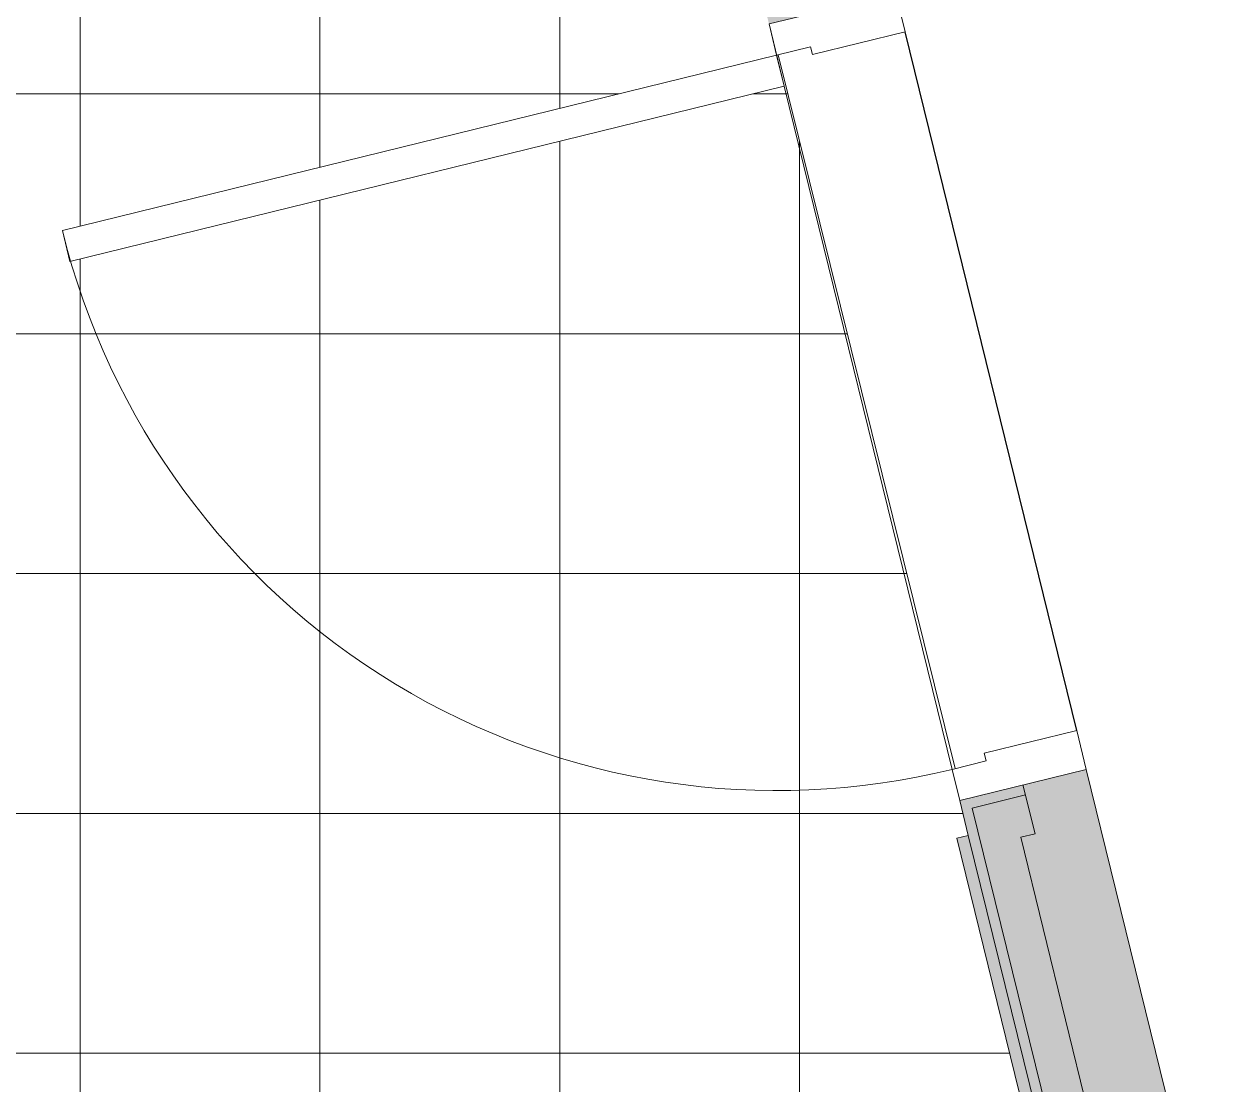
# Model space of a CAD drawing. Header units: metres. Extents: x -227.9 to -141.2, y 39.1 to 90.3.
# Drawn here: x -159.07 to -157.569, y 58.76 to 60.087 of the extents above; entities that cross this region are included whole.
import ezdxf

# ---------------------------------------------------------------- set-up
doc = ezdxf.new("R2010")
doc.units = ezdxf.units.M
for name, color, linetype, lineweight in [('A-DOOR', 7, 'Continuous', 5), ('A-FLOR', 7, 'Continuous', 5), ('A-FLOR-PATT', 7, 'Continuous', 5), ('A-WALL', 7, 'Continuous', 5), ('I-WALL', 7, 'Continuous', 5)]:
    doc.layers.add(name, color=color, linetype=linetype, lineweight=lineweight)

msp = doc.modelspace()

# ---------------------------------------------------------------- hatches: boundary and pattern name
at = {"layer": 'I-WALL', "true_color": 0xaaaaaa}
h = msp.add_hatch(color=253, dxfattribs=at)
h.paths.add_polyline_path([(-156.8427, 55.0787), (-156.7456, 55.1029), (-157.7413, 59.1551), (-157.8205, 59.1357), (-157.8054, 59.0745), (-157.8234, 59.0701), (-156.893, 55.2836)])
h.paths.add_polyline_path([(-158.0591, 60.1068), (-157.9799, 60.1263), (-158.2088, 61.0577), (-158.3059, 61.0339), (-158.0921, 60.1636), (-158.0741, 60.168), (-158.0622, 60.1194)])
h = msp.add_hatch(color=253, dxfattribs=at)
h.paths.add_polyline_path([(-156.8912, 55.0666), (-156.8427, 55.0787), (-156.9003, 55.3135), (-156.9518, 55.3135), (-156.9377, 55.256)])
h.paths.add_polyline_path([(-156.9887, 55.4635), (-156.9372, 55.4635), (-157.2882, 56.8911), (-157.3365, 56.8792), (-157.0761, 55.8194)])
h.paths.add_polyline_path([(-157.3506, 56.9365), (-157.3021, 56.9484), (-157.5297, 57.8748), (-157.5782, 57.8628), (-157.4711, 57.4269)])
h.paths.add_polyline_path([(-157.5923, 57.9201), (-157.5438, 57.9321), (-157.8234, 59.0701), (-157.8054, 59.0745), (-157.8174, 59.1231), (-157.8839, 59.1067), (-157.7344, 58.4985)])
h.paths.add_polyline_path([(-158.1287, 60.1031), (-158.0622, 60.1194), (-158.0741, 60.168), (-158.0921, 60.1636), (-158.3059, 61.0339), (-158.3545, 61.0219), (-158.1294, 60.1059)])
h = msp.add_hatch(color=253, dxfattribs=at)
h.paths.add_polyline_path([(-157.6233, 57.9291), (-157.6088, 57.9326), (-157.8889, 59.0725), (-157.9034, 59.069), (-157.76, 58.4851)])
h.paths.add_polyline_path([(-158.1635, 60.1275), (-158.149, 60.1311), (-158.3671, 61.0188), (-158.3817, 61.0153), (-158.1711, 60.1584)])
h = msp.add_hatch(color=253, dxfattribs=at)
h.paths.add_polyline_path([(-156.9038, 55.0634), (-156.8912, 55.0666), (-156.9518, 55.3135), (-156.9652, 55.3135), (-156.9377, 55.2015)])
h.paths.add_polyline_path([(-156.9887, 55.4635), (-157.3365, 56.8792), (-157.3492, 56.8761), (-157.0021, 55.4635)])
h.paths.add_polyline_path([(-157.3632, 56.9334), (-157.3506, 56.9365), (-157.5782, 57.8628), (-157.5909, 57.8597), (-157.4845, 57.4269)])
h.paths.add_polyline_path([(-157.6049, 57.917), (-157.5923, 57.9201), (-157.8839, 59.1067), (-157.8174, 59.1231), (-157.8205, 59.1357), (-157.8996, 59.1162), (-157.6088, 57.9326)])
h.paths.add_polyline_path([(-158.1382, 60.0874), (-158.0591, 60.1068), (-158.0622, 60.1194), (-158.1287, 60.1031), (-158.3545, 61.0219), (-158.3671, 61.0188), (-158.1428, 60.1059)])

# ---------------------------------------------------------------- linework, layer by layer
at = {"layer": 'A-DOOR', "color": 9, "true_color": 0xc0c0c0}
for p, q in [((-157.9799, 60.1263), (-158.1382, 60.0874)), ((-157.968, 60.0777), (-157.9799, 60.1263)), ((-158.1382, 60.0874), (-158.1287, 60.0485)), ((-158.0837, 60.0493), (-157.968, 60.0777)), ((-158.1287, 60.0485), (-158.0861, 60.059)), ((-158.0861, 60.059), (-158.0837, 60.0493)), ((-157.7533, 59.2037), (-157.8689, 59.1753)), ((-157.7413, 59.1551), (-157.7533, 59.2037)), ((-157.8689, 59.1753), (-157.8666, 59.1656)), ((-157.8666, 59.1656), (-157.9092, 59.1551)), ((-157.8996, 59.1162), (-157.7413, 59.1551)), ((-157.9092, 59.1551), (-157.8996, 59.1162))]:
    msp.add_line(p, q, dxfattribs=at)
at = {"layer": 'A-DOOR', "lineweight": 9}
msp.add_line((-158.1191, 60.0097), (-158.1382, 60.0874), dxfattribs=at)
at = {"layer": 'A-DOOR'}
for p, q in [((-158.1287, 60.0485), (-159.0221, 59.829)), ((-158.1191, 60.0097), (-158.1287, 60.0485)), ((-159.0126, 59.7901), (-158.1191, 60.0097)), ((-159.0221, 59.829), (-159.0126, 59.7901))]:
    msp.add_line(p, q, dxfattribs=at)
msp.add_arc((-158.1287, 60.0485), 0.92, 193.805, 283.805, dxfattribs=at)
at = {"layer": 'A-FLOR'}
for p, q in [((-157.9682, 60.0777), (-157.7534, 59.2037)), ((-157.9054, 59.156), (-158.1267, 60.049))]:
    msp.add_line(p, q, dxfattribs=at)
at = {"layer": 'A-FLOR-PATT', "color": 9, "linetype": 'Continuous', "true_color": 0xc0c0c0}
for p, q in [((-159, 59.8344), (-159, 61.724)), ((-158.7, 59.9081), (-158.7, 61.7294)), ((-158.4, 59.9819), (-158.4, 60.4248)), ((-159.6887, 60), (-158.3261, 60)), ((-158.1585, 60), (-158.1146, 60)), ((-158.4, 57.6548), (-158.4, 59.9407)), ((-158.1, 57.8119), (-158.1, 59.9412)), ((-158.7, 56.0235), (-158.7, 59.8669)), ((-159, 55.4636), (-159, 59.7932)), ((-161.5391, 59.7), (-158.0402, 59.7)), ((-161.5391, 59.4), (-157.9659, 59.4)), ((-161.5391, 59.1), (-157.8956, 59.1)), ((-161.3741, 58.8), (-157.8374, 58.8))]:
    msp.add_line(p, q, dxfattribs=at)
at = {"layer": 'A-WALL'}
for p, q in [((-157.8054, 59.0745), (-157.8205, 59.1357)), ((-157.8174, 59.1231), (-157.8839, 59.1067)), ((-157.8839, 59.1067), (-157.5923, 57.9201)), ((-157.8889, 59.0725), (-157.6088, 57.9326)), ((-157.8054, 59.0745), (-157.8234, 59.0701)), ((-157.8234, 59.0701), (-156.9372, 55.4635))]:
    msp.add_line(p, q, dxfattribs=at)
at = {"layer": 'I-WALL'}
for p, q in [((-157.968, 60.0777), (-157.7533, 59.2037)), ((-157.9092, 59.1551), (-158.1191, 60.0097))]:
    msp.add_line(p, q, dxfattribs=at)
at = {"layer": 'I-WALL', "lineweight": 13}
for p, q in [((-156.7456, 55.1029), (-157.7413, 59.1551)), ((-157.8996, 59.1162), (-157.8889, 59.0725)), ((-157.8889, 59.0725), (-157.9034, 59.069)), ((-157.9034, 59.069), (-157.6233, 57.9291))]:
    msp.add_line(p, q, dxfattribs=at)

doc.saveas('drawing.dxf')
